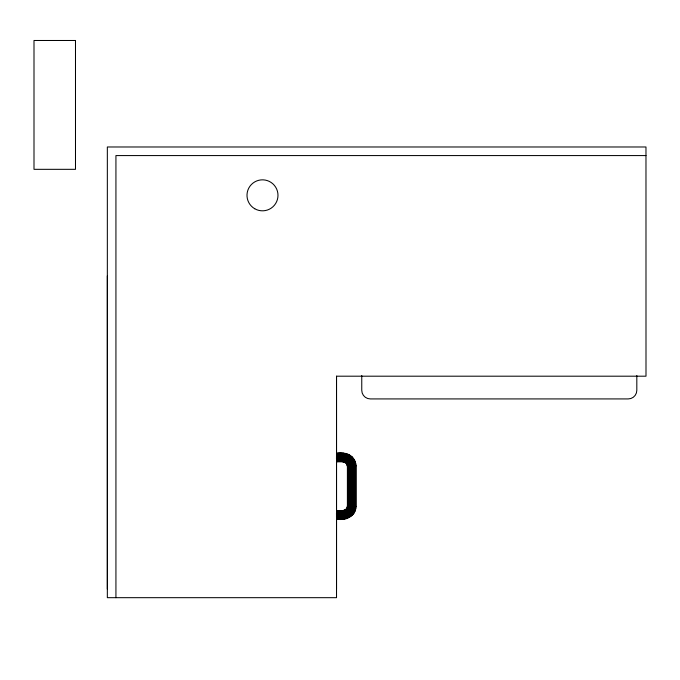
<?xml version="1.0" encoding="UTF-8"?>
<svg xmlns="http://www.w3.org/2000/svg" width="680" height="680" viewBox="0 0 680 680"><rect width="100%" height="100%" fill="white"/><g stroke="black" fill="none" stroke-linecap="round" stroke-linejoin="round"><path stroke-width="1.02" d="M107.338 589.084L107.338 275.918M336.524 589.084L336.524 376.193L646 376.193L645.975 146.982L107.338 146.982L107.338 597.678L336.524 597.678L336.524 376.193M336.575 461.805L342.805 461.805L343.366 453.22L336.464 453.22M336.575 510.527C340.28 510.867 347.403 511.513 347.395 505.937L347.395 466.387L346.103 463.088L342.805 461.805M336.464 519.104C345.041 520.973 355.988 516.409 355.971 506.498L355.971 465.825C355.929 459.127 350.064 453.262 343.366 453.22M344.19 461.983L346.434 453.628M345.219 462.409L349.554 454.912M346.103 463.088L352.231 456.969M346.783 463.973L354.28 459.646M347.208 465.001L355.572 462.765M347.395 466.387L355.971 465.825M646 155.576L115.931 155.576L115.931 597.678M336.464 453.39C344.947 451.537 355.827 456.008 355.81 465.834L355.81 506.489C355.827 516.324 344.947 520.795 336.464 518.942M336.455 453.713C344.769 451.894 355.504 456.187 355.487 465.86L355.487 506.473C355.504 516.137 344.769 520.438 336.455 518.619M336.455 454.18C344.505 452.412 355.045 456.45 355.019 465.885L355.019 506.438C355.045 515.882 344.505 519.919 336.455 518.152M336.447 454.775C344.173 453.075 354.45 456.781 354.416 465.927L354.416 506.396C354.45 515.55 344.173 519.256 336.447 517.548M336.43 455.481C343.782 453.858 353.753 457.164 353.719 465.978L353.719 506.353C353.753 515.159 343.782 518.466 336.43 516.851M336.421 456.263C343.341 454.741 352.979 457.598 352.937 466.029L352.937 506.302C352.979 514.726 343.341 517.582 336.421 516.069M336.413 457.087C342.865 455.693 352.155 458.056 352.104 466.081L352.104 506.252C352.155 514.267 342.865 516.638 336.413 515.236M336.396 457.938C342.38 456.671 351.313 458.524 351.262 466.131L351.262 506.192C351.313 513.799 342.38 515.652 336.396 514.394M336.387 458.762C341.896 457.657 350.489 458.983 350.429 466.191L350.429 506.141C350.489 513.34 341.896 514.675 336.387 513.562M336.608 459.544C341.64 458.583 349.716 459.535 349.656 466.242L349.656 506.09C349.716 512.796 341.64 513.748 336.608 512.788M336.6 460.25C341.216 459.45 349.001 459.927 348.95 466.285L348.95 506.039C349.001 512.406 341.216 512.881 336.6 512.082M336.591 460.844C340.858 460.207 348.398 460.267 348.355 466.327L348.355 506.005C348.398 512.065 340.858 512.125 336.591 511.488M336.583 461.312C340.578 460.81 347.913 460.53 347.879 466.361L347.879 505.971C347.913 511.793 340.578 511.513 336.583 511.012M336.575 461.635C340.382 461.236 347.582 460.717 347.556 466.378L347.556 505.954C347.582 511.606 340.382 511.088 336.575 510.688M347.395 505.937L355.971 506.498M347.208 507.322L355.572 509.567M346.783 508.351L354.28 512.686M346.103 509.235L352.231 515.355M345.219 509.915L349.554 517.412M344.19 510.34L346.434 518.704M342.805 510.527L343.366 519.104M636.82 375.547L636.82 390.328A8.593 8.593 0 0 1 628.226 398.922L370.353 398.922A8.593 8.593 0 0 1 361.76 390.328L361.76 375.547M75.489 40.486L34 40.486L34 169.328L75.489 169.328L75.489 40.486M254.745 208.751A15.495 15.495 0 0 0 277.984 195.33A15.495 15.495 0 0 0 254.745 181.908A15.495 15.495 0 0 0 254.745 208.751"/></g></svg>
